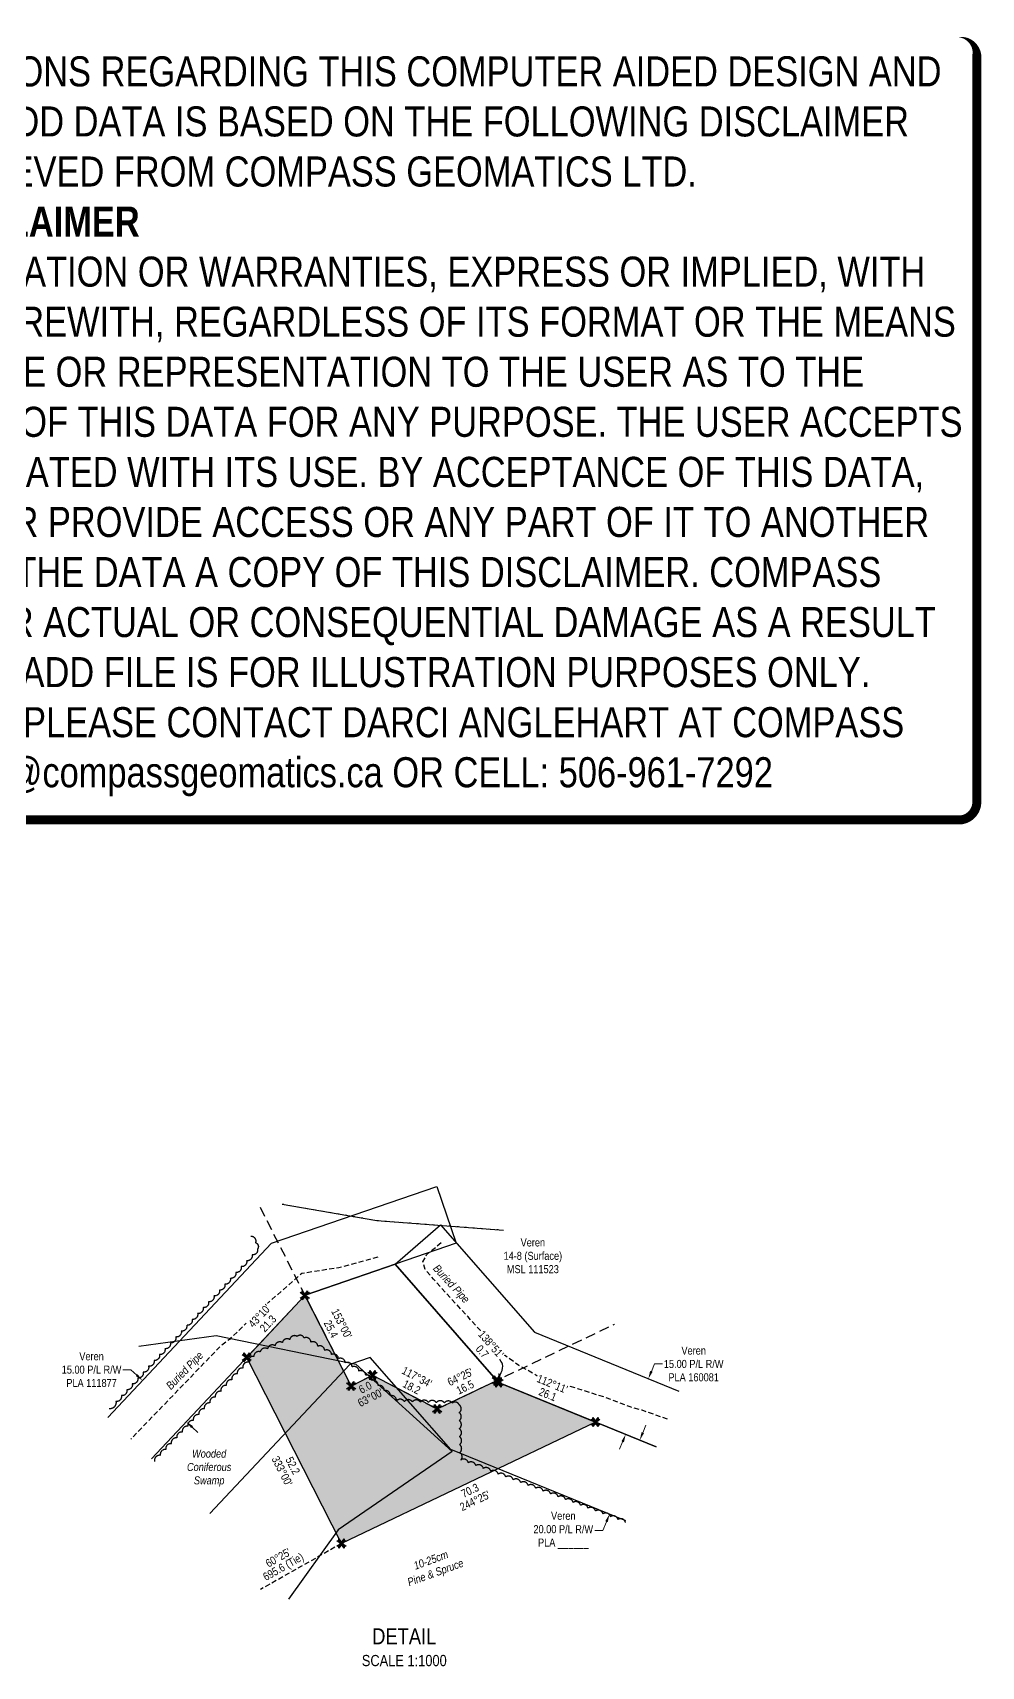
# Model space of a CAD drawing. Extents: x 522678 to 525047, y 5973691 to 5975795.
# Drawn here: x 523862 to 525047, y 5973755 to 5975795 of the extents above; entities that cross this region are included whole.
import ezdxf
from ezdxf.enums import TextEntityAlignment as Align

# ---------------------------------------------------------------- set-up
doc = ezdxf.new("R2010")
doc.units = 0
doc.header["$LTSCALE"] = 5
doc.header["$PDSIZE"] = 10
for name, pattern in [('0', [1, 1, 0]), ('foc-ACCESSROAD', [3.75, 2.5, -1.25]), ('foc-TIELINE', [1.875, 1.25, -0.625]), ('foc-WHEELTRACKS', [2, 0.4, -1.6]), ('UG_PIPE', [1.875, 1.25, -0.625])]:
    doc.linetypes.add(name, pattern=pattern)
doc.layers.get('Defpoints').update_dxf_attribs({"color": 9})
for name, color, linetype in [('AS-PIPE-UG', 44, 'UG_PIPE'), ('AS-PIPE-UG-T', 44, 'Continuous'), ('C-RW', 13, 'Continuous'), ('C-WS', 13, 'foc-ACCESSROAD'), ('DETAIL-T', 7, 'Continuous'), ('L-BD', 7, 'Continuous'), ('L-BD1', 253, 'Continuous'), ('L-MON', 1, 'Continuous'), ('L-TIE', 7, 'foc-TIELINE'), ('P-PROPOSED', 10, 'Continuous'), ('P-PROPOSED-H', 21, 'Continuous'), ('T-BUSH', 110, '0'), ('T-BUSH-T', 110, 'Continuous'), ('T-WATER-P3', 160, 'foc-WHEELTRACKS'), ('WETLAND', 143, 'Continuous'), ('WETLAND-T', 146, 'Continuous')]:
    doc.layers.add(name, color=color, linetype=linetype)
doc.layers.add('C-AR-T', color=13, linetype='Continuous', lineweight=9)
doc.layers.add('C-RW-T', color=13, linetype='Continuous', lineweight=9)
doc.layers.add('DISCLAIMER', color=7, linetype='Continuous', plot=False)
doc.styles.add('80', font='ARIALN.TTF', dxfattribs={"height": 10})
doc.styles.add('80CG', font='ARIALN.TTF', dxfattribs={"height": 10})
doc.styles.add('80L', font='ARIALN.TTF', dxfattribs={"height": 10})
doc.styles.add('foc-LtypeFont', font='ARIALN.TTF', dxfattribs={"height": 7.35})
doc.linetypes.add('foc-TOPO-flowdirection-NOLINE', pattern='A,0,[">",foc-LtypeFont,S=0.3,R=0,X=0,Y=-0.945],-20,[">",foc-LtypeFont,S=0.3,R=0,X=0,Y=-0.945],0', length=20)
doc.dimstyles.new('Compass 5 000', dxfattribs={"dimscale": 5, "dimtxt": 9, "dimasz": 2, "dimexe": 0.2, "dimexo": 0.0625, "dimgap": 0.5, "dimtad": 0, "dimtih": 1, "dimtoh": 1, "dimzin": 0, "dimdsep": 46, "dimtxsty": '80CG', "dimcen": 0.1, "dimse1": 1, "dimse2": 1, "dimclrd": 256, "dimclrt": 256, "dimaunit": 1, "dimadec": 4, "dimazin": 0, "dimtfac": 0.06, "dimtofl": 0, "dimtmove": 0, "dimatfit": 1, "dimfxl": 0.2, "dimtolj": 1, "dimtzin": 0, "dimlwd": -1, "dimarcsym": 0})

# ---------------------------------------------------------------- blocks, each defined once
blk = doc.blocks.new('TEMP')
h = blk.add_hatch(color=255)
h.dxf.hatch_style = 1
h.paths.add_polyline_path([(0, 0.25), (-0.67, 1.15), (-0.67, 0.67), (-1.15, 0.67), (-0.25, 0), (-1.15, -0.67), (-0.67, -0.67), (-0.67, -1.15), (0, -0.25), (0.67, -1.15), (0.67, -0.67), (1.15, -0.67), (0.25, 0), (1.15, 0.67), (0.67, 0.67), (0.67, 1.15)])
h.paths.add_polyline_path([(0.57, 0.85), (0.57, 0.57), (0.85, 0.57), (0.08, 0), (0.85, -0.57), (0.57, -0.57), (0.57, -0.85), (0, -0.08), (-0.57, -0.85), (-0.57, -0.57), (-0.85, -0.57), (-0.08, 0), (-0.85, 0.57), (-0.57, 0.57), (-0.57, 0.85), (0, 0.08)], flags=16)
h = blk.add_hatch(color=1)
h.dxf.hatch_style = 1
h.paths.add_polyline_path([(0, 0.08), (-0.57, 0.85), (-0.57, 0.57), (-0.85, 0.57), (-0.08, 0), (-0.85, -0.57), (-0.57, -0.57), (-0.57, -0.85), (0, -0.08), (0.57, -0.85), (0.57, -0.57), (0.85, -0.57), (0.08, 0), (0.85, 0.57), (0.57, 0.57), (0.57, 0.85)])
at = {"color": 1}
for p, q in [((-0.08, 0), (0.08, 0)), ((0, 0.08), (0, -0.08))]:
    blk.add_line(p, q, dxfattribs=at)
at = {"color": 255, "flags": 128}
blk.add_lwpolyline([(-0.25, 0), (-1.15, 0.67), (-0.67, 0.67), (-0.67, 1.15), (0, 0.25), (0.67, 1.15), (0.67, 0.67), (1.15, 0.67), (0.25, 0), (1.15, -0.67), (0.67, -0.67), (0.67, -1.15), (0, -0.25), (-0.67, -1.15), (-0.67, -0.67), (-1.15, -0.67)], close=True, dxfattribs=at)
at = {"color": 1, "flags": 128}
blk.add_lwpolyline([(-0.08, 0), (-0.85, 0.57), (-0.57, 0.57), (-0.57, 0.85), (0, 0.08), (0.57, 0.85), (0.57, 0.57), (0.85, 0.57), (0.08, 0), (0.85, -0.57), (0.57, -0.57), (0.57, -0.85), (0, -0.08), (-0.57, -0.85), (-0.57, -0.57), (-0.85, -0.57)], close=True, dxfattribs=at)
blk = doc.blocks.new('*D30')
at = {"layer": 'C-RW-T', "transparency": 16777216}
for p, q in [((524634.7, 5974123.5), (524638.4, 5974132.7)), ((524638.4, 5974132.7), (524648.4, 5974132.7)), ((524598.8, 5974035.6), (524595, 5974026.3))]:
    blk.add_line(p, q, dxfattribs=at)
for points in [[(524633.1, 5974124.1), (524636.2, 5974122.9), (524630.9, 5974114.2)], [(524597.3, 5974036.2), (524600.4, 5974034.9), (524602.6, 5974044.8)]]:
    blk.add_solid(points, dxfattribs=at)
at = {"layer": 'Defpoints', "color": 0, "transparency": 16777216}
for p in [(524630.9, 5974114.2), (524653.1, 5974105.2), (524624.8, 5974035.8)]:
    blk.add_point(p, dxfattribs=at)
at = {"layer": 'C-RW-T', "transparency": 16777216, "insert": (524687.5, 5974132.7), "char_height": 10, "attachment_point": 5, "style": '80CG'}
blk.add_mtext('\\A1;Veren\\P15.00 P/L R/W\\PPLA 160081', dxfattribs=at)
blk = doc.blocks.new('*D31')
at = {"layer": 'C-RW-T', "transparency": 16777216}
for p, q in [((523984.8, 5974125.6), (523974.8, 5974125.6)), ((523992.1, 5974118.8), (523984.8, 5974125.6)), ((524061.3, 5974053.9), (524068.6, 5974047))]:
    blk.add_line(p, q, dxfattribs=at)
for points in [[(523993.2, 5974120), (523990.9, 5974117.6), (523999.4, 5974112)], [(524062.4, 5974055.1), (524060.1, 5974052.7), (524054, 5974060.7)]]:
    blk.add_solid(points, dxfattribs=at)
at = {"layer": 'Defpoints', "color": 0, "transparency": 16777216}
for p in [(523999.4, 5974112), (523986.3, 5974098), (524040.9, 5974046.8)]:
    blk.add_point(p, dxfattribs=at)
at = {"layer": 'C-RW-T', "transparency": 16777216, "insert": (523935.7, 5974125.6), "char_height": 10, "attachment_point": 5, "style": '80CG'}
blk.add_mtext('\\A1;Veren\\P15.00 P/L R/W\\PPLA 111877', dxfattribs=at)
blk = doc.blocks.new('*D32')
at = {"layer": 'C-RW-T', "transparency": 16777216}
for p, q in [((524624, 5974046.9), (524627.7, 5974056.2)), ((524574.2, 5973925), (524564.2, 5973925)), ((524578.7, 5973935.8), (524574.2, 5973925))]:
    blk.add_line(p, q, dxfattribs=at)
for points in [[(524622.4, 5974047.5), (524625.5, 5974046.3), (524620.2, 5974037.6)], [(524577.1, 5973936.5), (524580.2, 5973935.2), (524582.4, 5973945.1)]]:
    blk.add_solid(points, dxfattribs=at)
at = {"layer": 'Defpoints', "color": 0, "transparency": 16777216}
for p in [(524632.9, 5974032.5), (524582.4, 5973945.1), (524595.1, 5973939.9)]:
    blk.add_point(p, dxfattribs=at)
at = {"layer": 'C-RW-T', "transparency": 16777216, "insert": (524524.7, 5973925), "char_height": 10, "attachment_point": 5, "style": '80CG'}
blk.add_mtext('\\A1;Veren\\P20.00 P/L R/W\\PPLA ______', dxfattribs=at)
blk = doc.blocks.new('Disclaimer_Legal')
at = {"layer": 'DISCLAIMER', "color": 254, "flags": 128}
blk.add_lwpolyline([(-3612.9, -1104.6, 37.5, 37.5, 0), (4096.1, -1104.6, 37.5, 37.5, 0.414214), (4171.1, -1029.6, 37.5, 37.5, 0), (4171.1, 2078.7, 37.5, 0, 0.414214), (4096.1, 2153.7, 0, 0, 0), (-3612.9, 2153.7, 0, 0, 0.414214), (-3687.9, 2078.7, 0, 0, 0), (-3687.9, -1029.6, 0, 37.5, 0.414214)], format="xyseb", close=True, dxfattribs=at)
at = {"layer": 'DISCLAIMER', "color": 254, "insert": (241.6, 533.9), "char_height": 125, "width": 7717.568, "attachment_point": 5, "style": '80'}
blk.add_mtext('NOTICE TO THE CORPORATION, PERSON &/OR PERSONS REGARDING THIS COMPUTER AIDED DESIGN AND DRAFTING (CADD) FILES. ACCEPTANCE OF THE CADD DATA IS BASED ON THE FOLLOWING DISCLAIMER WHICH COVERS ALL CADD DATA RECIEVED FROM COMPASS GEOMATICS LTD.\\P{\\fArial Narrow|b1|i0|c0|p34;DISCLAIMER}\\PCOMPASS GEOMATICS LTD. MAKES NO REPRESENTATION OR WARRANTIES, EXPRESS OR IMPLIED, WITH RESPECT TO THE REUSE OF THE DATA PROVIDED HEREWITH, REGARDLESS OF ITS FORMAT OR THE MEANS OF ITS TRANSMISSION. THERE IS NO GUARANTEE OR REPRESENTATION TO THE USER AS TO THE ACCURACY, CURRENCY, SUITABILITY OR RELIABILITY OF THIS DATA FOR ANY PURPOSE. THE USER ACCEPTS THE DATA "AS IS", AND ASSUMES ALL RISKS ASSOCIATED WITH ITS USE. BY ACCEPTANCE OF THIS DATA, THE USER AGREES NOT TO TRANSMIT THIS DATA OR PROVIDE ACCESS OR ANY PART OF IT TO ANOTHER PARTY UNLESS THE USER SHALL INCLUDE WITH THE DATA A COPY OF THIS DISCLAIMER. COMPASS GEOMATICS LTD. ASSUMES NO RESPONSIBILITY FOR ACTUAL OR CONSEQUENTIAL DAMAGE AS A RESULT OF ANY USER\'S RELIANCE ON THIS DATA. THIS CADD FILE IS FOR ILLUSTRATION PURPOSES ONLY.\\PIF YOU REQUIRE MORE ACCURATE INFORMATION, PLEASE CONTACT DARCI ANGLEHART AT COMPASS GEOMATICS LTD. VIA EMAIL: darci.anglehart@compassgeomatics.ca OR CELL: 506-961-7292', dxfattribs=at)

msp = doc.modelspace()

# ---------------------------------------------------------------- hatches: boundary and pattern name
at = {"layer": 'P-PROPOSED-H'}
h = msp.add_hatch(color=256, dxfattribs=at)
h.dxf.hatch_style = 1
h.paths.add_polyline_path([(524441.619, 5974112.104), (524443.845, 5974109.556), (524564.764, 5974060.246), (524247.804, 5973908.536), (524129.388, 5974140.968), (524202.083, 5974218.441), (524259.765, 5974105.221), (524286.566, 5974118.663), (524367.272, 5974076.518)])

# ---------------------------------------------------------------- linework, layer by layer
at = {"layer": 'AS-PIPE-UG', "flags": 128}
for points in [[(524654.831, 5974063.81), (524623.335, 5974074.936), (524608.07, 5974079.166), (524578.335, 5974090.496), (524542.905, 5974101.751), (524491.71, 5974118.096), (524482.1, 5974123.881), (524469.19, 5974130.706), (524448.355, 5974145.961), (524432.355, 5974162.271), (524405.78, 5974191.441), (524371.355, 5974228.791), (524362.82, 5974238.701), (524352.13, 5974250.856), (524349.54, 5974260.246), (524354.015, 5974269.031), (524373.48, 5974285.561)], [(524293.02, 5974266.271), (524244.52, 5974252.876), (524198.11, 5974245.646), (524146, 5974200.356), (524107.905, 5974163.346), (524095.745, 5974153.991), (523984.693, 5974038.851)]]:
    msp.add_lwpolyline(points, dxfattribs=at)
at = {"layer": 'C-RW', "flags": 128}
for points in [[(523956.024, 5974065.752), (524160.444, 5974283.609), (524366.863, 5974354.29), (524391.145, 5974283.376), (524202.355, 5974218.731), (524010.685, 5974014.462)], [(524010.685, 5974014.462), (524202.355, 5974218.731), (524314.841, 5974257.248), (524443.845, 5974109.556), (524640.743, 5974029.262)], [(524603.004, 5973936.719), (524384.163, 5974025.961), (524283.722, 5974140.953), (524258.236, 5974132.227), (524083.567, 5973946.076)]]:
    msp.add_lwpolyline(points, dxfattribs=at)
at = {"layer": 'C-RW'}
msp.add_lwpolyline([(524640.743, 5974029.262), (524443.845, 5974109.556), (524314.76, 5974257.341), (524371.214, 5974306.651), (524488.606, 5974172.252), (524669.047, 5974098.669)], dxfattribs=at)
at = {"layer": 'C-WS'}
msp.add_lwpolyline([(524146.048, 5974328.43), (524259.765, 5974105.221), (524286.566, 5974118.663), (524367.272, 5974076.518), (524588.63, 5974182.47), (524588.837, 5974182.582)], dxfattribs=at)
at = {"layer": 'L-TIE', "flags": 128}
msp.add_lwpolyline([(524247.804, 5973908.536), (524146.663, 5973851.152)], dxfattribs=at)
at = {"layer": 'P-PROPOSED', "flags": 128}
msp.add_lwpolyline([(524441.619, 5974112.104), (524443.845, 5974109.556), (524564.764, 5974060.246), (524247.804, 5973908.536), (524129.388, 5974140.968), (524202.083, 5974218.441), (524259.765, 5974105.221), (524286.566, 5974118.663), (524367.272, 5974076.518)], close=True, dxfattribs=at)
at = {"layer": 'T-BUSH', "flags": 128}
for points in [[(524134.612, 5974292.424, -0.52056705), (524140.385, 5974284.266, -0.52056705), (524142.952, 5974276.32, -0.52056705), (524136.151, 5974268.997, -0.52056705), (524129.35, 5974261.673, -0.52056705), (524122.55, 5974254.35, -0.52056705), (524115.749, 5974247.026, -0.52056705), (524108.948, 5974239.703, -0.52056705), (524102.147, 5974232.38, -0.52056705), (524095.346, 5974225.056, -0.52056705), (524088.545, 5974217.733, -0.52056705), (524081.744, 5974210.41, -0.52056705), (524074.943, 5974203.086, -0.52056705), (524068.142, 5974195.763, -0.52056705), (524061.341, 5974188.439, -0.52056705), (524054.54, 5974181.116, -0.52056705), (524047.739, 5974173.793, -0.52056705), (524040.939, 5974166.469, -0.52056705), (524034.138, 5974159.146, -0.52056705), (524027.337, 5974151.822, -0.52056705), (524020.536, 5974144.499, -0.52056705), (524013.735, 5974137.176, -0.52056705), (524006.934, 5974129.852, -0.52056705), (524000.133, 5974122.529, -0.52056705), (523993.332, 5974115.205, -0.52056705), (523986.531, 5974107.882, -0.52056705), (523979.73, 5974100.559, -0.52056705), (523972.929, 5974093.235, -0.52056705), (523966.129, 5974085.912, -0.52056705), (523957.769, 5974076.91, -0.52056705)], [(524602.368, 5973934.964, 0.52056705), (524593.024, 5973938.51, 0.52056705), (524583.68, 5973942.057, 0.52056705), (524574.336, 5973945.603, 0.52056705), (524564.992, 5973949.15, 0.52056705), (524555.648, 5973952.696, 0.52056705), (524546.305, 5973956.243, 0.52056705), (524536.961, 5973959.789, 0.52056705), (524527.617, 5973963.336, 0.52056705), (524518.273, 5973966.882, 0.52056705), (524508.929, 5973970.428, 0.52056705), (524499.585, 5973973.975, 0.52056705), (524490.242, 5973977.521, 0.52056705), (524480.898, 5973981.068, 0.52056705), (524471.554, 5973984.614, 0.52056705), (524462.21, 5973988.161, 0.52056705), (524452.866, 5973991.707, 0.52056705), (524443.522, 5973995.254, 0.52056705), (524434.179, 5973998.8, 0.52056705), (524424.835, 5974002.347, 0.52056705), (524415.491, 5974005.893, 0.52056705), (524406.147, 5974009.44, 0.52056705), (524396.803, 5974012.986, 0.52056705), (524395.28, 5974021.994, 0.52056705), (524395.169, 5974031.987, 0.52056705), (524395.057, 5974041.981, 0.52056705), (524394.946, 5974051.975, 0.52056705), (524394.834, 5974061.968, 0.52056705), (524394.723, 5974071.962, 0.52056705), (524394.611, 5974081.955, 0.52056705), (524386.171, 5974083.796, 0.52056705), (524376.182, 5974084.12, 0.52056705), (524366.193, 5974084.445, 0.52056705), (524356.204, 5974084.769, 0.52056705), (524346.215, 5974085.093, 0.52056705), (524336.226, 5974085.418, 0.52056705), (524326.237, 5974085.742, 0.52056705), (524316.452, 5974086.6, 0.52056705), (524308.781, 5974093.006, 0.52056705), (524301.109, 5974099.412, 0.52056705), (524293.438, 5974105.818, 0.52056705), (524285.767, 5974112.224, 0.52056705), (524278.096, 5974118.63, 0.52056705), (524269.648, 5974123.946, 0.52056705), (524261.086, 5974129.101, 0.52056705), (524252.523, 5974134.255, 0.52056705), (524243.961, 5974139.41, 0.52056705), (524235.399, 5974144.565, 0.52056705), (524226.836, 5974149.719, 0.52056705), (524218.274, 5974154.874, 0.52056705), (524209.712, 5974160.028, 0.52056705), (524201.149, 5974165.183, 0.52056705), (524192.355, 5974167.148, 0.52056705), (524183.138, 5974163.286, 0.52056705), (524173.92, 5974159.423, 0.52056705), (524164.702, 5974155.56, 0.52056705), (524155.485, 5974151.698, 0.52056705), (524146.267, 5974147.835, 0.52056705), (524138.316, 5974142.142, 0.52056705), (524131.452, 5974134.878, 0.52056705), (524124.588, 5974127.613, 0.52056705), (524117.725, 5974120.349, 0.52056705), (524110.861, 5974113.084, 0.52056705), (524103.997, 5974105.82, 0.52056705), (524097.133, 5974098.555, 0.52056705), (524090.269, 5974091.291, 0.52056705), (524083.406, 5974084.026, 0.52056705), (524076.542, 5974076.762, 0.52056705), (524069.678, 5974069.497, 0.52056705), (524062.814, 5974062.233, 0.52056705), (524055.951, 5974054.968, 0.52056705), (524049.087, 5974047.704, 0.52056705), (524042.223, 5974040.439, 0.52056705), (524035.359, 5974033.175, 0.52056705), (524028.496, 5974025.91, 0.52056705), (524021.632, 5974018.646, 0.52056705), (524014.385, 5974010.976, 0.52056705)]]:
    msp.add_lwpolyline(points, format="xyb", dxfattribs=at)
at = {"layer": 'T-WATER-P3', "flags": 128}
msp.add_lwpolyline([(524173.772, 5974332.453), (524291.795, 5974312.003), (524450.073, 5974300.022)], dxfattribs=at)
at = {"layer": 'T-WATER-P3', "linetype": 'foc-TOPO-flowdirection-NOLINE', "flags": 128}
msp.add_lwpolyline([(524173.772, 5974332.453), (524291.795, 5974312.003), (524450.073, 5974300.022)], dxfattribs=at)
at = {"layer": 'WETLAND'}
msp.add_lwpolyline([(523994.647, 5974155.087), (524091.203, 5974168.214), (524265.679, 5974132.341), (524386.011, 5974023.317), (524243.631, 5973925.439), (524181.482, 5973839.169)], dxfattribs=at)

# ---------------------------------------------------------------- block references
at = {"layer": 'DISCLAIMER', "xscale": 0.3, "yscale": 0.3, "zscale": 0.3}
msp.add_blockref('Disclaimer_Legal', (523789.703, 5975143.373), dxfattribs=at)
at = {"layer": 'L-MON', "xscale": 4.997109999999983, "yscale": 4.997109999999983, "zscale": 24.98554999999991}
for p in [(524202.083, 5974218.441), (524129.388, 5974140.968), (524259.765, 5974105.221), (524286.566, 5974118.663), (524441.619, 5974112.104), (524443.845, 5974109.556), (524367.272, 5974076.518), (524564.764, 5974060.246), (524247.804, 5973908.536)]:
    msp.add_blockref('TEMP', p, dxfattribs=at)

# ---------------------------------------------------------------- texts
at = {"layer": 'AS-PIPE-UG-T', "char_height": 10, "attachment_point": 1, "style": '80L'}
for insert, rotation in [((524368.776, 5974258.046), 312.666354), ((524027.765, 5974106.835), 46.03526)]:
    msp.add_mtext_dynamic_manual_height_columns('\\pxqc;{\\fArial Narrow|b0|i1|c0|p34;Buried Pipe}', width=59.03588, gutter_width=50, heights=[0], dxfattribs=dict(at, insert=insert, rotation=rotation))
at = {"layer": 'DETAIL-T', "color": 3, "insert": (524326.169, 5973778.943), "char_height": 19.98844, "width": 105.44461, "attachment_point": 5, "style": '80CG'}
msp.add_mtext('\\pxqc;DETAIL\\P{\\H0.7x;SCALE 1:1000}', dxfattribs=at)
at = {"layer": 'L-BD', "style": '80L'}
for s, height, p in [("60°25'", 9.9942, (524168.601, 5973890.889)), ('695.6 (Tie)', 9.99422, (524175.628, 5973878.502))]:
    msp.add_text(s, height=height, rotation=29.5688, dxfattribs=at).set_placement(p, align=Align.MIDDLE)
at = {"layer": 'L-BD1', "style": '80L'}
for s, rotation, p in [('21.3', 46.8226, (524156.014, 5974183.219)), ('25.4', 296.9972, (524234.735, 5974176.367)), ("153°00'", 296.9972, (524248.093, 5974183.173)), ('0.7', 311.1361, (524423.539, 5974148.283)), ("117°34'", 332.4263, (524341.979, 5974116.504)), ('6.0', 26.9993, (524277.434, 5974103.487)), ('18.2', 332.4263, (524335.387, 5974103.88)), ('16.5', 25.5777, (524402.082, 5974103.706)), ("63°00'", 26.9993, (524283.9, 5974090.798)), ('26.1', 337.8146, (524505.316, 5974094.742)), ("333°00'", 296.9972, (524173.661, 5973999.026)), ('52.2', 296.9972, (524187.019, 5974005.832)), ('70.3', 25.5777, (524408.171, 5973974.768)), ("244°25'", 25.5777, (524414.32, 5973961.922))]:
    msp.add_text(s, height=9.9942, rotation=rotation, dxfattribs=at).set_placement(p, align=Align.MIDDLE)
at = {"layer": 'T-BUSH-T', "insert": (524323.358, 5973880.228), "char_height": 9.99422, "attachment_point": 1, "rotation": 20, "style": '80L'}
msp.add_mtext_dynamic_manual_height_columns('\\pxqc;{\\fArial Narrow|b0|i1|c0|p34;10-25cm \\PPine & Spruce}', width=73.00457, gutter_width=47.473, heights=[0], dxfattribs=at)
at = {"layer": 'WETLAND-T', "insert": (524054.829, 5974025.745), "char_height": 10, "attachment_point": 1, "style": '80L'}
msp.add_mtext_dynamic_manual_height_columns('\\pxqc;{\\fArial Narrow|b0|i1|c0|p34;Wooded Coniferous Swamp}', width=55.46835, gutter_width=50, heights=[0], dxfattribs=at)

# ---------------------------------------------------------------- dimensions: what is measured, and where the dimension line sits
at = {"layer": 'C-RW-T', "color": 4}
for base, p1, p2, angle, text, picture, middle in [((523999.382, 5974111.96), (524040.921, 5974046.822), (523986.328, 5974098.048), 136.822575, 'Veren\\P15.00 P/L R/W\\PPLA 111877', '*D31', (523935.711, 5974125.645)), ((524630.889, 5974114.23), (524624.781, 5974035.771), (524653.085, 5974105.179), 67.814616, 'Veren\\P15.00 P/L R/W\\PPLA 160081', '*D30', (524687.527, 5974132.749)), ((524582.445, 5973945.103), (524632.85, 5974032.481), (524595.112, 5973939.937), 247.814616, 'Veren\\P20.00 P/L R/W\\PPLA ______', '*D32', (524524.693, 5973924.964))]:
    dim = msp.add_linear_dim(base=base, p1=p1, p2=p2, angle=angle, text=text, dimstyle='Compass 5 000', dxfattribs=at)
    dim.commit()
    dim.dimension.update_dxf_attribs({"geometry": picture, "text_midpoint": middle, "dimtype": 161})

# ---------------------------------------------------------------- leaders
at = {"layer": 'L-BD1', "color": 4, "path_type": 1}
msp.add_leader([(524442.681, 5974110.889), (524448.687, 5974132.634), (524444.763, 5974139.876)], dimstyle='Compass 5 000', override={"dimgap": 0.5, "dimtad": 0}, dxfattribs=at)

# ---------------------------------------------------------------- next in the draw order: texts
at = {"layer": 'C-AR-T', "insert": (524486.692, 5974267.705), "char_height": 9.99422, "width": 72.5819, "attachment_point": 5, "style": '80CG', "bg_fill": 2}
msp.add_mtext('\\A1;Veren\\P14-8 (Surface)\\PMSL 111523', dxfattribs=at)
at = {"layer": 'L-BD1', "char_height": 9.9942, "attachment_point": 2, "style": '80L', "bg_fill": 3, "box_fill_scale": 1.15, "bg_fill_color": 256, "bg_fill_true_color": 256, "bg_fill_transparency": 0}
for s, insert, width, rotation in [("43°10'", (524141.788, 5974196.269), 32.78227, 46.8226), ("138°51'", (524438.296, 5974160.733), 39.14966, 311.1361), ("112°11'", (524512.879, 5974112.413), 39.14966, 337.8146)]:
    msp.add_mtext(s, dxfattribs=dict(at, insert=insert, width=width, rotation=rotation))

# ---------------------------------------------------------------- next in the draw order: texts
at = {"layer": 'L-BD1', "style": '80L'}
msp.add_text("64°25'", height=9.9942, rotation=25.5777, dxfattribs=at).set_placement((524395.933, 5974116.552), align=Align.MIDDLE)

doc.saveas('drawing.dxf')
